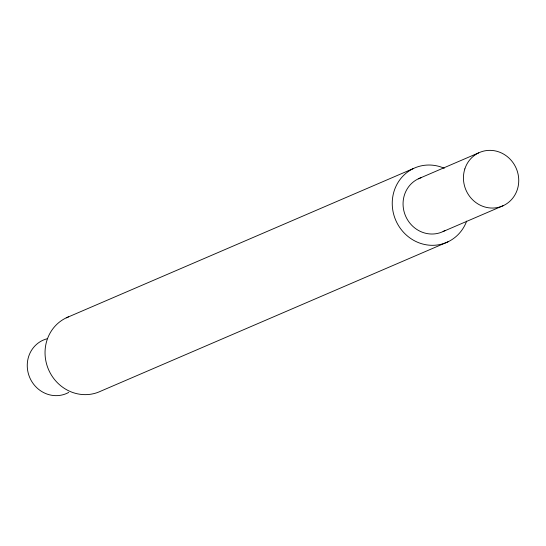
<?xml version="1.0" encoding="UTF-8"?>
<svg xmlns="http://www.w3.org/2000/svg" width="546" height="546" viewBox="0 0 546 546"><rect width="100%" height="100%" fill="white"/><g stroke="black" fill="none" stroke-linecap="round" stroke-linejoin="round"><path stroke-width="0.82" d="M66.237 317.847L413.438 168.516M418.297 178.829L478.678 152.86M443.127 231.518L503.508 205.542M447.979 241.823L100.785 391.148A40.52 38.084 66.7 0 1 48.587 369.683A40.52 38.084 66.7 0 1 68.516 316.857M466.673 221.11A40.52 38.084 66.7 0 1 417.083 242.042A40.52 38.084 66.7 0 1 394.717 189.312A40.52 38.084 66.7 0 1 444.26 168.264M68.728 392.417A29.122 27.375 66.7 0 1 29.511 377.02A29.122 27.375 66.7 0 1 46.976 338.807M445.222 230.392A29.122 27.375 66.7 0 1 405.821 216.564A29.122 27.375 66.7 0 1 421.246 177.641M464.844 168.905A29.122 27.375 66.7 0 0 496.689 207.698A29.122 27.375 66.7 0 0 511.745 161.002A29.122 27.375 66.7 0 0 464.844 168.905"/></g></svg>
